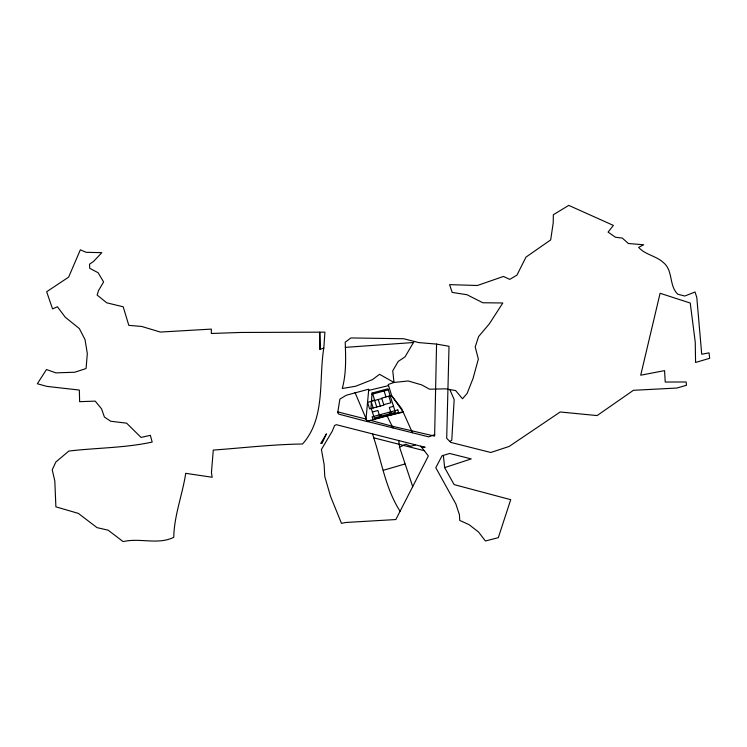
<?xml version="1.0" encoding="UTF-8"?>
<svg xmlns="http://www.w3.org/2000/svg" width="747" height="747" viewBox="0 0 747 747"><rect width="100%" height="100%" fill="white"/><g stroke="black" fill="none" stroke-linecap="round" stroke-linejoin="round"><path stroke-width="1.12" d="M436.556 344.087L449.012 346.281L446.697 438.321L450.768 442.392L490.77 452.486L509.137 446.454L560.203 411.98L597.096 415.575L633.419 390.298L676.913 388.038L686.465 385.265L686.166 381.997L665.232 382.034L664.55 370.633L640.711 375.209L660.096 293.272L690.247 303.049L695.252 342.229L695.569 362.463L709.65 358.308L709.062 352.873L701.722 354.237L696.792 297.437L695.027 292.002L684.803 296.027L677.856 294.253C668.808 285.886 673.336 270.928 663.681 262.804C656.398 255.847 645.193 254.839 638.638 247.378L643.718 244.773L628.376 243.503L622.307 238.078L615.472 237.257L608.077 232.102L613.39 225.407L568.756 205.388L553.35 214.734L553.21 222.905L550.688 239.899L526 257.089L516.943 275.129L509.753 279.387L503.469 276.455L477.37 285.494L449.573 284.626L452.178 292.404L466.922 294.72L482.842 302.759L502.824 302.974L489.36 323.834L478.603 336.542L475.204 346.935L478.351 359.092L472.991 378.589L467.136 393.426L462.486 398.758L455.623 390.569L445.548 388.842L429.506 389.196L421.831 384.938L408.17 380.961L394.014 382.464L379.56 374.303L372.557 379.569L355.721 386.227L342.275 388.505C346.356 373.397 345.805 357.682 345.207 342.191L350.922 337.943L403.753 338.736L418.722 342.593L436.556 344.087L434.623 436.127L392.184 426.201L370.652 420.374L367.244 421.467L428.722 436.855L434.717 434.577M323.825 348.083L324.908 332.144L240.674 332.462L211.364 333.47L211.326 329.1L160.353 332.06L141.734 326.467L128.811 325.356L123.199 306.802L106.756 302.815L97.129 295.046L98.557 290.518L103.609 281.964L98.146 272.748L89.733 268.313L89.509 264.205L93.646 261.347L101.825 252.654L86.064 252.309L80.349 249.797L68.631 277.128L46.659 291.75L52.561 308.903L57.407 306.756L65.241 317.214L79.359 328.587L85.018 339.586L87.324 353.602L86.054 368.551L74.709 372.239L55.885 372.874L46.482 369.522L37.35 383.753L46.874 386.386L79.341 390.065L79.63 401.681L95.214 401.12L101.508 408.777L104.449 417.097L110.705 421.243L126.626 423.175L141.052 437.415L150.362 435.324L152.183 442.065C124.796 448.032 96.559 447.752 68.808 451.067L55.848 462.029L52.225 469.826L54.82 480.984L55.885 506.839L78.351 513.385L97.045 527.643L108.128 530.174L123.134 541.612C139.913 537.588 157.972 545.142 173.771 537.308C174.144 515.43 182.464 494.841 185.714 473.327L212.176 477.258L211.438 472.636L213.287 450.086C242.999 447.901 272.702 444.409 302.554 443.998C325.832 417.834 318.567 379.924 323.787 348.083L319.996 349.437L319.763 332.163L320.033 349.437M414.155 341.323L405.051 356.851L398.198 361.436L392.735 370.829L394.014 382.464L388.225 384.49L391.736 395.863L402.997 411.672L367.169 421.308L366.011 419.048L368.766 389.178L346.319 395.238L339.894 399.094L337.691 412.82L338.793 414.137L367.319 421.625L354.984 392.436M400.084 511.265L428.367 455.969L420.813 446.192L336.318 424.688L334.553 425.519L332.256 431.187L321.415 449.498L324.123 464.466L324.786 476.595L330.529 496.335L341.472 523.348L346.094 522.461L395.826 519.548L400.084 511.265C385.788 489.061 381.838 462.514 373.752 437.835L372.641 434.11M449.89 441.524L451.776 440.226L454.167 399.57L449.843 389.57M412.736 486.717L399.58 447.238L405.714 444.213L410.766 446.286L415.528 444.848M444.642 467.622L471.217 458.901L449.638 453.466L442.028 455.81L435.79 467.715L455.857 503.964L459.433 514.823L459.741 520.435L469.013 524.618L478.528 531.995L485.401 540.987L498.314 537.672L510.715 499.678L454.12 484.598L444.642 467.622L443.373 455.39M383.276 470.293L404.967 463.98M371.987 394.239L388.291 389.859M371.502 400.85L374.583 400.018L372.688 394.052M390.177 395.826L381.67 398.114L383.883 405.107L369.634 408.945L367.552 402.362L381.801 398.534M383.753 404.687L390.877 402.773L388.795 396.19M372.398 412.017L377.907 410.533L379.793 416.49M393.51 406.34L389.308 407.47L391.195 413.418M368.654 390.41L388.571 385.611M412.465 432.765L403.221 412.176L387.105 415.948L392.978 427.938M345.329 347.374L413.502 342.509M337.896 411.961L366.011 419.048M373.752 437.835L424.296 450.693M391.736 395.863L401.55 408.488L403.221 412.176M398.73 440.646L399.58 447.238M384.089 390.989L385.984 396.946M389.234 412.232L390.065 414.865M378.243 399.496L380.316 406.069M380.681 414.529L381.512 417.162M374.677 400.448L376.759 407.022M371.11 401.41L373.192 407.983M372.071 393.043L370.998 407.601L374.284 417.965L395.387 412.288L387.945 388.776L372.071 393.043M326.318 434.026L322.013 443.438L320.687 443.466L326.318 434.026M397.777 409.935L372.127 416.835L372.958 419.459L398.618 412.559L397.777 409.935M424.912 447.22L421.803 447.462L420.813 446.192L424.912 447.22"/></g></svg>
